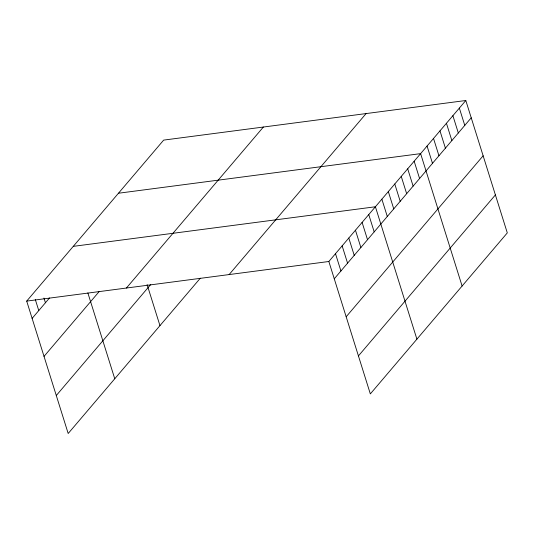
<?xml version="1.0" encoding="UTF-8"?>
<svg xmlns="http://www.w3.org/2000/svg" width="534" height="534" viewBox="0 0 534 534"><rect width="100%" height="100%" fill="white"/><g stroke="black" fill="none" stroke-linecap="round" stroke-linejoin="round"><path stroke-width="0.8" d="M200.317 278.194L68.192 433.495L26.7 301.103L163.664 140.102L465.808 100.505L507.3 232.897L370.336 393.898L328.844 261.5L465.808 100.505M32.12 318.397L49.522 297.952M44.022 356.385L99.204 291.524M126.404 288.033L263.375 127.039M56.29 395.514L150.748 284.482M229.133 274.569L366.104 113.568M334.264 278.801L471.228 117.807M346.166 316.782L483.136 155.788M358.434 355.918L495.398 194.917M118.468 193.235L420.612 153.632L462.104 286.03M73.271 246.361L375.409 206.765L416.9 339.157M26.7 301.103L328.844 261.5M459.353 108.095L464.774 125.397M452.899 115.684L458.319 132.986M446.437 123.274L451.857 140.576M439.983 130.863L445.403 148.165M433.528 138.453L438.948 155.754M427.066 146.042L432.487 163.344M414.157 161.221L419.577 178.523M407.696 168.811L413.116 186.112M401.241 176.4L406.661 193.702M394.78 183.99L400.206 201.291M388.325 191.579L393.745 208.881M381.87 199.175L387.29 216.47M368.76 214.581L374.18 231.883M362.105 222.404L367.526 239.706M355.457 230.221L360.877 247.522M348.802 238.044L354.222 255.345M342.147 245.86L347.567 263.162M335.499 253.683L340.919 270.985M147.09 284.575L159.96 325.627M87.863 292.939L114.757 378.76M43.948 298.045L45.43 302.758M35.324 299.574L38.775 310.581"/></g></svg>
